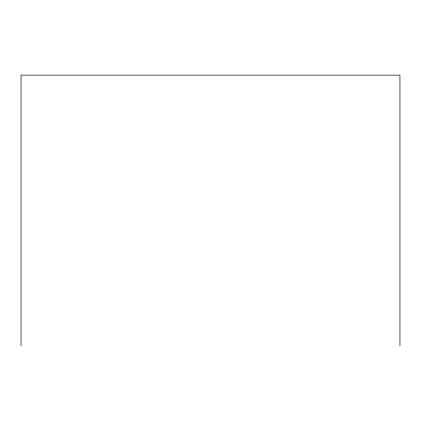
<?xml version="1.0" encoding="UTF-8"?>
<svg xmlns="http://www.w3.org/2000/svg" width="421" height="421" viewBox="0 0 421 421"><rect width="100%" height="100%" fill="white"/><g stroke="black" fill="none" stroke-linecap="round" stroke-linejoin="round"><path stroke-width="0.63" d="M399.95 345.857L399.95 75.143L21.05 75.143L21.05 345.857"/></g></svg>
